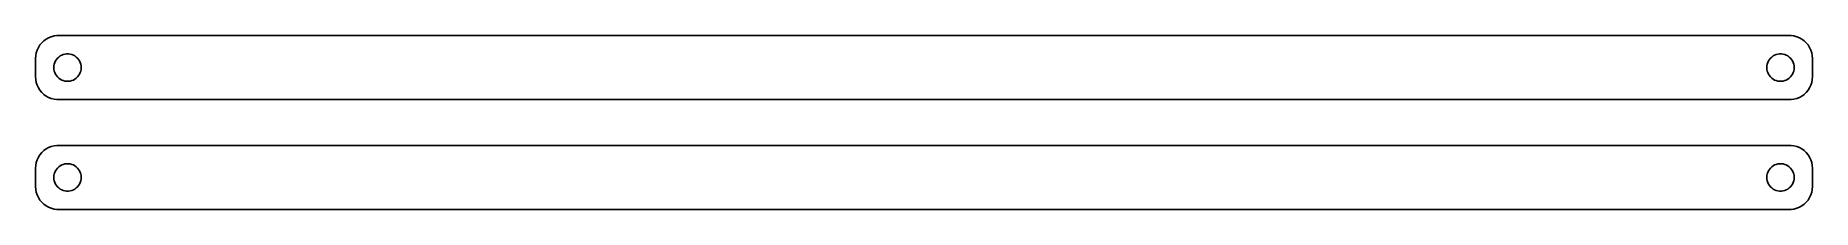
# Model space of a CAD drawing. Header units: metres. Extents: x -194 to 194, y 17 to 55.
import ezdxf

# ---------------------------------------------------------------- set-up
doc = ezdxf.new("R2010")
doc.units = ezdxf.units.M

msp = doc.modelspace()

# ---------------------------------------------------------------- linework, layer by layer
for p, q in [((-191.629, 54.5241), (-192.179, 54.2216)), ((-191.045, 54.7553), (-191.629, 54.5241)), ((-190.437, 54.9114), (-191.045, 54.7553)), ((-189.814, 54.9901), (-190.437, 54.9114)), ((189.814, 54.9901), (-189.814, 54.9901)), ((190.437, 54.9114), (189.814, 54.9901)), ((191.045, 54.7553), (190.437, 54.9114)), ((191.629, 54.5241), (191.045, 54.7553)), ((192.179, 54.2216), (191.629, 54.5241)), ((-194.461, 50.6267), (-194.5, 50)), ((-194.343, 51.2434), (-194.461, 50.6267)), ((-194.149, 51.8406), (-194.343, 51.2434)), ((-193.882, 52.4088), (-194.149, 51.8406)), ((-193.545, 52.9389), (-193.882, 52.4088)), ((-193.145, 53.4227), (-193.545, 52.9389)), ((-192.687, 53.8526), (-193.145, 53.4227)), ((-192.179, 54.2216), (-192.687, 53.8526)), ((-189.107, 50.533), (-188.777, 50.7145)), ((-188.777, 50.7145), (-188.427, 50.8532)), ((-188.427, 50.8532), (-188.062, 50.9469)), ((-188.062, 50.9469), (-187.688, 50.9941)), ((-187.688, 50.9941), (-187.312, 50.9941)), ((-187.312, 50.9941), (-186.938, 50.9469)), ((-186.938, 50.9469), (-186.573, 50.8532)), ((-186.573, 50.8532), (-186.223, 50.7145)), ((-186.223, 50.7145), (-185.893, 50.533)), ((185.893, 50.533), (186.223, 50.7145)), ((186.223, 50.7145), (186.573, 50.8532)), ((186.573, 50.8532), (186.938, 50.9469)), ((186.938, 50.9469), (187.312, 50.9941)), ((187.312, 50.9941), (187.688, 50.9941)), ((187.688, 50.9941), (188.062, 50.9469)), ((188.062, 50.9469), (188.427, 50.8532)), ((188.427, 50.8532), (188.777, 50.7145)), ((188.777, 50.7145), (189.107, 50.533)), ((192.687, 53.8526), (192.179, 54.2216)), ((193.145, 53.4227), (192.687, 53.8526)), ((193.545, 52.9389), (193.145, 53.4227)), ((193.882, 52.4088), (193.545, 52.9389)), ((194.149, 51.8406), (193.882, 52.4088)), ((194.343, 51.2434), (194.149, 51.8406)), ((194.461, 50.6267), (194.343, 51.2434)), ((194.5, 50), (194.461, 50.6267)), ((-194.5, 50), (-194.5, 46)), ((-190.5, 48), (-190.476, 48.376)), ((-190.476, 47.624), (-190.5, 48)), ((-190.476, 48.376), (-190.406, 48.7461)), ((-190.406, 47.2539), (-190.476, 47.624)), ((-190.406, 48.7461), (-190.289, 49.1044)), ((-190.289, 46.8956), (-190.406, 47.2539)), ((-190.289, 49.1044), (-190.129, 49.4453)), ((-190.129, 46.5547), (-190.289, 46.8956)), ((-190.129, 49.4453), (-189.927, 49.7634)), ((-189.927, 49.7634), (-189.687, 50.0536)), ((-189.687, 50.0536), (-189.412, 50.3115)), ((-189.412, 50.3115), (-189.107, 50.533)), ((-185.893, 50.533), (-185.588, 50.3115)), ((-185.588, 50.3115), (-185.313, 50.0536)), ((-185.313, 50.0536), (-185.073, 49.7634)), ((-185.073, 49.7634), (-184.871, 49.4453)), ((-184.871, 49.4453), (-184.711, 49.1044)), ((-184.711, 46.8956), (-184.871, 46.5547)), ((-184.711, 49.1044), (-184.594, 48.7461)), ((-184.594, 47.2539), (-184.711, 46.8956)), ((-184.594, 48.7461), (-184.524, 48.376)), ((-184.524, 47.624), (-184.594, 47.2539)), ((-184.524, 48.376), (-184.5, 48)), ((-184.5, 48), (-184.524, 47.624)), ((184.5, 48), (184.524, 48.376)), ((184.524, 47.624), (184.5, 48)), ((184.524, 48.376), (184.594, 48.7461)), ((184.594, 47.2539), (184.524, 47.624)), ((184.594, 48.7461), (184.711, 49.1044)), ((184.711, 46.8956), (184.594, 47.2539)), ((184.711, 49.1044), (184.871, 49.4453)), ((184.871, 46.5547), (184.711, 46.8956)), ((184.871, 49.4453), (185.073, 49.7634)), ((185.073, 49.7634), (185.313, 50.0536)), ((185.313, 50.0536), (185.588, 50.3115)), ((185.588, 50.3115), (185.893, 50.533)), ((189.107, 50.533), (189.412, 50.3115)), ((189.412, 50.3115), (189.687, 50.0536)), ((189.687, 50.0536), (189.927, 49.7634)), ((189.927, 49.7634), (190.129, 49.4453)), ((190.129, 49.4453), (190.289, 49.1044)), ((190.289, 46.8956), (190.129, 46.5547)), ((190.289, 49.1044), (190.406, 48.7461)), ((190.406, 47.2539), (190.289, 46.8956)), ((190.406, 48.7461), (190.476, 48.376)), ((190.476, 47.624), (190.406, 47.2539)), ((190.476, 48.376), (190.5, 48)), ((190.5, 48), (190.476, 47.624)), ((194.5, 46), (194.5, 50)), ((-194.5, 46), (-194.461, 45.3733)), ((-194.461, 45.3733), (-194.343, 44.7566)), ((-194.343, 44.7566), (-194.149, 44.1594)), ((-194.149, 44.1594), (-193.882, 43.5912)), ((-193.882, 43.5912), (-193.545, 43.0611)), ((-193.545, 43.0611), (-193.145, 42.5773)), ((-189.927, 46.2366), (-190.129, 46.5547)), ((-189.687, 45.9464), (-189.927, 46.2366)), ((-189.412, 45.6885), (-189.687, 45.9464)), ((-189.107, 45.467), (-189.412, 45.6885)), ((-188.777, 45.2855), (-189.107, 45.467)), ((-188.427, 45.1468), (-188.777, 45.2855)), ((-188.062, 45.0531), (-188.427, 45.1468)), ((-187.688, 45.0059), (-188.062, 45.0531)), ((-187.312, 45.0059), (-187.688, 45.0059)), ((-186.938, 45.0531), (-187.312, 45.0059)), ((-186.573, 45.1468), (-186.938, 45.0531)), ((-186.223, 45.2855), (-186.573, 45.1468)), ((-185.893, 45.467), (-186.223, 45.2855)), ((-185.588, 45.6885), (-185.893, 45.467)), ((-185.313, 45.9464), (-185.588, 45.6885)), ((-185.073, 46.2366), (-185.313, 45.9464)), ((-184.871, 46.5547), (-185.073, 46.2366)), ((185.073, 46.2366), (184.871, 46.5547)), ((185.313, 45.9464), (185.073, 46.2366)), ((185.588, 45.6885), (185.313, 45.9464)), ((185.893, 45.467), (185.588, 45.6885)), ((186.223, 45.2855), (185.893, 45.467)), ((186.573, 45.1468), (186.223, 45.2855)), ((186.938, 45.0531), (186.573, 45.1468)), ((187.312, 45.0059), (186.938, 45.0531)), ((187.688, 45.0059), (187.312, 45.0059)), ((188.062, 45.0531), (187.688, 45.0059)), ((188.427, 45.1468), (188.062, 45.0531)), ((188.777, 45.2855), (188.427, 45.1468)), ((189.107, 45.467), (188.777, 45.2855)), ((189.412, 45.6885), (189.107, 45.467)), ((189.687, 45.9464), (189.412, 45.6885)), ((189.927, 46.2366), (189.687, 45.9464)), ((190.129, 46.5547), (189.927, 46.2366)), ((193.145, 42.5773), (193.545, 43.0611)), ((193.545, 43.0611), (193.882, 43.5912)), ((193.882, 43.5912), (194.149, 44.1594)), ((194.149, 44.1594), (194.343, 44.7566)), ((194.343, 44.7566), (194.461, 45.3733)), ((194.461, 45.3733), (194.5, 46)), ((-193.145, 42.5773), (-192.687, 42.1474)), ((-192.687, 42.1474), (-192.179, 41.7784)), ((-192.179, 41.7784), (-191.629, 41.4759)), ((-191.629, 41.4759), (-191.045, 41.2447)), ((-191.045, 41.2447), (-190.437, 41.0886)), ((-190.437, 41.0886), (-189.814, 41.0099)), ((-189.814, 41.0099), (189.814, 41.0099)), ((189.814, 41.0099), (190.437, 41.0886)), ((190.437, 41.0886), (191.045, 41.2447)), ((191.045, 41.2447), (191.629, 41.4759)), ((191.629, 41.4759), (192.179, 41.7784)), ((192.179, 41.7784), (192.687, 42.1474)), ((192.687, 42.1474), (193.145, 42.5773)), ((-194.343, 27.2434), (-194.461, 26.6267)), ((-194.149, 27.8406), (-194.343, 27.2434)), ((-193.882, 28.4088), (-194.149, 27.8406)), ((-193.545, 28.9389), (-193.882, 28.4088)), ((-193.145, 29.4227), (-193.545, 28.9389)), ((-192.687, 29.8526), (-193.145, 29.4227)), ((-192.179, 30.2216), (-192.687, 29.8526)), ((-191.629, 30.5241), (-192.179, 30.2216)), ((-191.045, 30.7553), (-191.629, 30.5241)), ((-190.437, 30.9114), (-191.045, 30.7553)), ((-189.814, 30.9901), (-190.437, 30.9114)), ((189.814, 30.9901), (-189.814, 30.9901)), ((190.437, 30.9114), (189.814, 30.9901)), ((191.045, 30.7553), (190.437, 30.9114)), ((191.629, 30.5241), (191.045, 30.7553)), ((192.179, 30.2216), (191.629, 30.5241)), ((192.687, 29.8526), (192.179, 30.2216)), ((193.145, 29.4227), (192.687, 29.8526)), ((193.545, 28.9389), (193.145, 29.4227)), ((193.882, 28.4088), (193.545, 28.9389)), ((194.149, 27.8406), (193.882, 28.4088)), ((194.343, 27.2434), (194.149, 27.8406)), ((194.461, 26.6267), (194.343, 27.2434)), ((-194.461, 26.6267), (-194.5, 26)), ((-194.5, 26), (-194.5, 22)), ((-190.5, 24), (-190.476, 24.376)), ((-190.476, 23.624), (-190.5, 24)), ((-190.476, 24.376), (-190.406, 24.7461)), ((-190.406, 23.2539), (-190.476, 23.624)), ((-190.406, 24.7461), (-190.289, 25.1044)), ((-190.289, 25.1044), (-190.129, 25.4453)), ((-190.129, 25.4453), (-189.927, 25.7634)), ((-189.927, 25.7634), (-189.687, 26.0536)), ((-189.687, 26.0536), (-189.412, 26.3115)), ((-189.412, 26.3115), (-189.107, 26.533)), ((-189.107, 26.533), (-188.777, 26.7145)), ((-188.777, 26.7145), (-188.427, 26.8532)), ((-188.427, 26.8532), (-188.062, 26.9469)), ((-188.062, 26.9469), (-187.688, 26.9941)), ((-187.688, 26.9941), (-187.312, 26.9941)), ((-187.312, 26.9941), (-186.938, 26.9469)), ((-186.938, 26.9469), (-186.573, 26.8532)), ((-186.573, 26.8532), (-186.223, 26.7145)), ((-186.223, 26.7145), (-185.893, 26.533)), ((-185.893, 26.533), (-185.588, 26.3115)), ((-185.588, 26.3115), (-185.313, 26.0536)), ((-185.313, 26.0536), (-185.073, 25.7634)), ((-185.073, 25.7634), (-184.871, 25.4453)), ((-184.871, 25.4453), (-184.711, 25.1044)), ((-184.711, 25.1044), (-184.594, 24.7461)), ((-184.594, 24.7461), (-184.524, 24.376)), ((-184.524, 23.624), (-184.594, 23.2539)), ((-184.524, 24.376), (-184.5, 24)), ((-184.5, 24), (-184.524, 23.624)), ((184.5, 24), (184.524, 24.376)), ((184.524, 23.624), (184.5, 24)), ((184.524, 24.376), (184.594, 24.7461)), ((184.594, 23.2539), (184.524, 23.624)), ((184.594, 24.7461), (184.711, 25.1044)), ((184.711, 25.1044), (184.871, 25.4453)), ((184.871, 25.4453), (185.073, 25.7634)), ((185.073, 25.7634), (185.313, 26.0536)), ((185.313, 26.0536), (185.588, 26.3115)), ((185.588, 26.3115), (185.893, 26.533)), ((185.893, 26.533), (186.223, 26.7145)), ((186.223, 26.7145), (186.573, 26.8532)), ((186.573, 26.8532), (186.938, 26.9469)), ((186.938, 26.9469), (187.312, 26.9941)), ((187.312, 26.9941), (187.688, 26.9941)), ((187.688, 26.9941), (188.062, 26.9469)), ((188.062, 26.9469), (188.427, 26.8532)), ((188.427, 26.8532), (188.777, 26.7145)), ((188.777, 26.7145), (189.107, 26.533)), ((189.107, 26.533), (189.412, 26.3115)), ((189.412, 26.3115), (189.687, 26.0536)), ((189.687, 26.0536), (189.927, 25.7634)), ((189.927, 25.7634), (190.129, 25.4453)), ((190.129, 25.4453), (190.289, 25.1044)), ((190.289, 25.1044), (190.406, 24.7461)), ((190.406, 24.7461), (190.476, 24.376)), ((190.476, 23.624), (190.406, 23.2539)), ((190.476, 24.376), (190.5, 24)), ((190.5, 24), (190.476, 23.624)), ((194.5, 26), (194.461, 26.6267)), ((194.5, 22), (194.5, 26)), ((-194.5, 22), (-194.461, 21.3733)), ((-194.461, 21.3733), (-194.343, 20.7566)), ((-194.343, 20.7566), (-194.149, 20.1594)), ((-194.149, 20.1594), (-193.882, 19.5912)), ((-193.882, 19.5912), (-193.545, 19.0611)), ((-190.289, 22.8956), (-190.406, 23.2539)), ((-190.129, 22.5547), (-190.289, 22.8956)), ((-189.927, 22.2366), (-190.129, 22.5547)), ((-189.687, 21.9464), (-189.927, 22.2366)), ((-189.412, 21.6885), (-189.687, 21.9464)), ((-189.107, 21.467), (-189.412, 21.6885)), ((-188.777, 21.2855), (-189.107, 21.467)), ((-188.427, 21.1468), (-188.777, 21.2855)), ((-188.062, 21.0531), (-188.427, 21.1468)), ((-187.688, 21.0059), (-188.062, 21.0531)), ((-187.312, 21.0059), (-187.688, 21.0059)), ((-186.938, 21.0531), (-187.312, 21.0059)), ((-186.573, 21.1468), (-186.938, 21.0531)), ((-186.223, 21.2855), (-186.573, 21.1468)), ((-185.893, 21.467), (-186.223, 21.2855)), ((-185.588, 21.6885), (-185.893, 21.467)), ((-185.313, 21.9464), (-185.588, 21.6885)), ((-185.073, 22.2366), (-185.313, 21.9464)), ((-184.871, 22.5547), (-185.073, 22.2366)), ((-184.711, 22.8956), (-184.871, 22.5547)), ((-184.594, 23.2539), (-184.711, 22.8956)), ((184.711, 22.8956), (184.594, 23.2539)), ((184.871, 22.5547), (184.711, 22.8956)), ((185.073, 22.2366), (184.871, 22.5547)), ((185.313, 21.9464), (185.073, 22.2366)), ((185.588, 21.6885), (185.313, 21.9464)), ((185.893, 21.467), (185.588, 21.6885)), ((186.223, 21.2855), (185.893, 21.467)), ((186.573, 21.1468), (186.223, 21.2855)), ((186.938, 21.0531), (186.573, 21.1468)), ((187.312, 21.0059), (186.938, 21.0531)), ((187.688, 21.0059), (187.312, 21.0059)), ((188.062, 21.0531), (187.688, 21.0059)), ((188.427, 21.1468), (188.062, 21.0531)), ((188.777, 21.2855), (188.427, 21.1468)), ((189.107, 21.467), (188.777, 21.2855)), ((189.412, 21.6885), (189.107, 21.467)), ((189.687, 21.9464), (189.412, 21.6885)), ((189.927, 22.2366), (189.687, 21.9464)), ((190.129, 22.5547), (189.927, 22.2366)), ((190.289, 22.8956), (190.129, 22.5547)), ((190.406, 23.2539), (190.289, 22.8956)), ((193.545, 19.0611), (193.882, 19.5912)), ((193.882, 19.5912), (194.149, 20.1594)), ((194.149, 20.1594), (194.343, 20.7566)), ((194.343, 20.7566), (194.461, 21.3733)), ((194.461, 21.3733), (194.5, 22)), ((-193.545, 19.0611), (-193.145, 18.5773)), ((-193.145, 18.5773), (-192.687, 18.1474)), ((-192.687, 18.1474), (-192.179, 17.7784)), ((-192.179, 17.7784), (-191.629, 17.4759)), ((-191.629, 17.4759), (-191.045, 17.2447)), ((-191.045, 17.2447), (-190.437, 17.0886)), ((-190.437, 17.0886), (-189.814, 17.0099)), ((-189.814, 17.0099), (189.814, 17.0099)), ((189.814, 17.0099), (190.437, 17.0886)), ((190.437, 17.0886), (191.045, 17.2447)), ((191.045, 17.2447), (191.629, 17.4759)), ((191.629, 17.4759), (192.179, 17.7784)), ((192.179, 17.7784), (192.687, 18.1474)), ((192.687, 18.1474), (193.145, 18.5773)), ((193.145, 18.5773), (193.545, 19.0611))]:
    msp.add_line(p, q)

doc.saveas('drawing.dxf')
